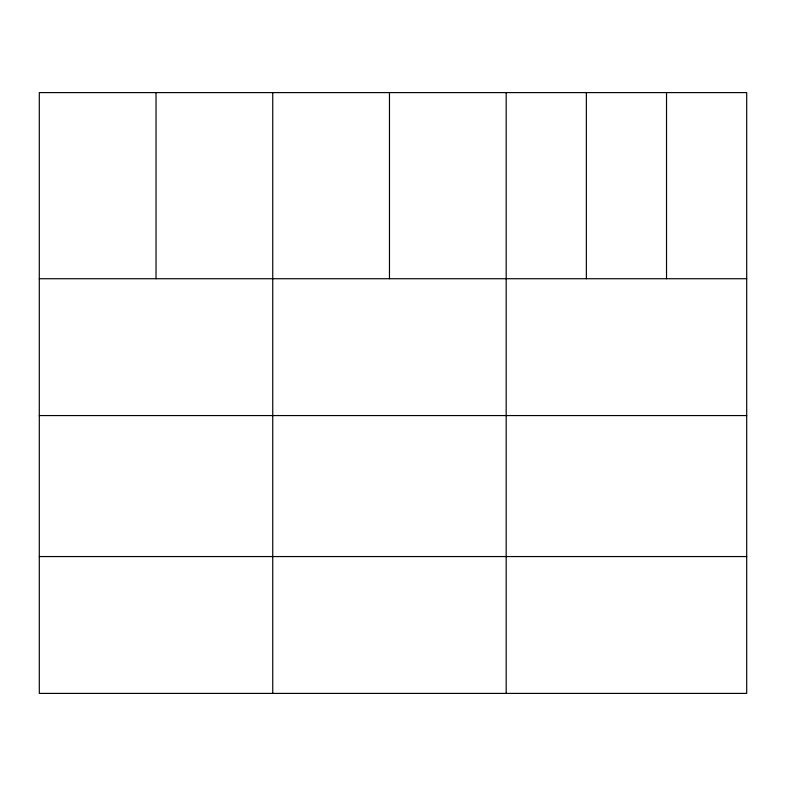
<?xml version="1.0" encoding="UTF-8"?>
<svg xmlns="http://www.w3.org/2000/svg" width="786" height="786" viewBox="0 0 786 786"><rect width="100%" height="100%" fill="white"/><g stroke="black" fill="none" stroke-linecap="round" stroke-linejoin="round"><path stroke-width="1.18" d="M746.7 278.725L746.7 693.399L39.3 693.399L39.3 92.601L746.7 92.601L746.7 278.725L39.3 278.725M39.3 415.568L746.7 415.568M39.3 556.557L746.7 556.557M666.528 92.601L666.528 278.725M586.356 92.601L586.356 278.725M506.184 92.601L506.184 693.399M389.463 92.601L389.463 278.725M272.742 92.601L272.742 693.399M156.021 92.601L156.021 278.725"/></g></svg>
